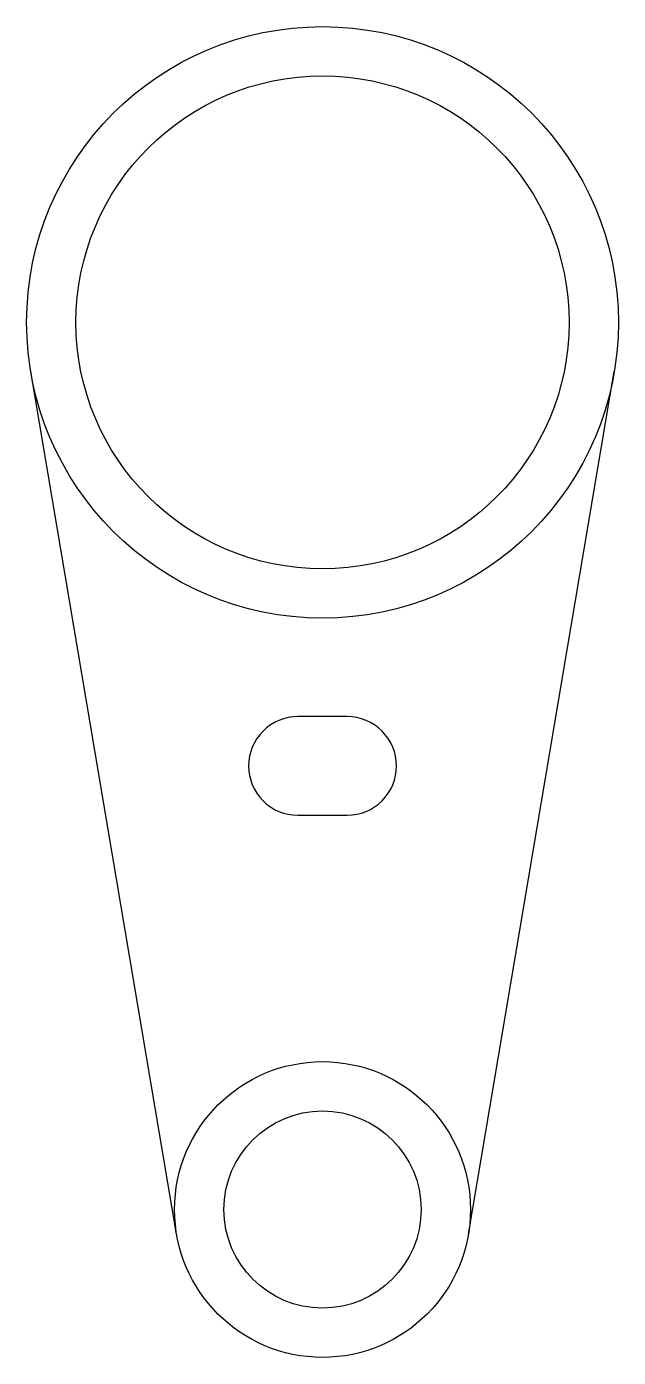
# Model space of a CAD drawing. Header units: millimetres. Extents: x -7 to 53, y 22 to 157.
import ezdxf

# ---------------------------------------------------------------- set-up
doc = ezdxf.new("R2010")
doc.units = ezdxf.units.MM
doc.header["$MEASUREMENT"] = 0

msp = doc.modelspace()

# ---------------------------------------------------------------- linework, layer by layer
for p, q in [((7.87, 34.78), (-6.92, 122.28)), ((37.45, 34.78), (52.24, 122.28))]:
    msp.add_line(p, q)
msp.add_lwpolyline([(25.16, 87.28), (20.16, 87.28, 0.414214), (15.16, 82.28), (15.16, 82.28, 0.414214), (20.16, 77.28), (25.16, 77.28, 0.414214), (30.16, 82.28), (30.16, 82.28, 0.414214)], format="xyb", close=True)
for centre, radius in [((22.66, 127.28), 30), ((22.66, 127.28), 25), ((22.66, 37.28), 15), ((22.66, 37.28), 10)]:
    msp.add_circle(centre, radius)

doc.saveas('drawing.dxf')
